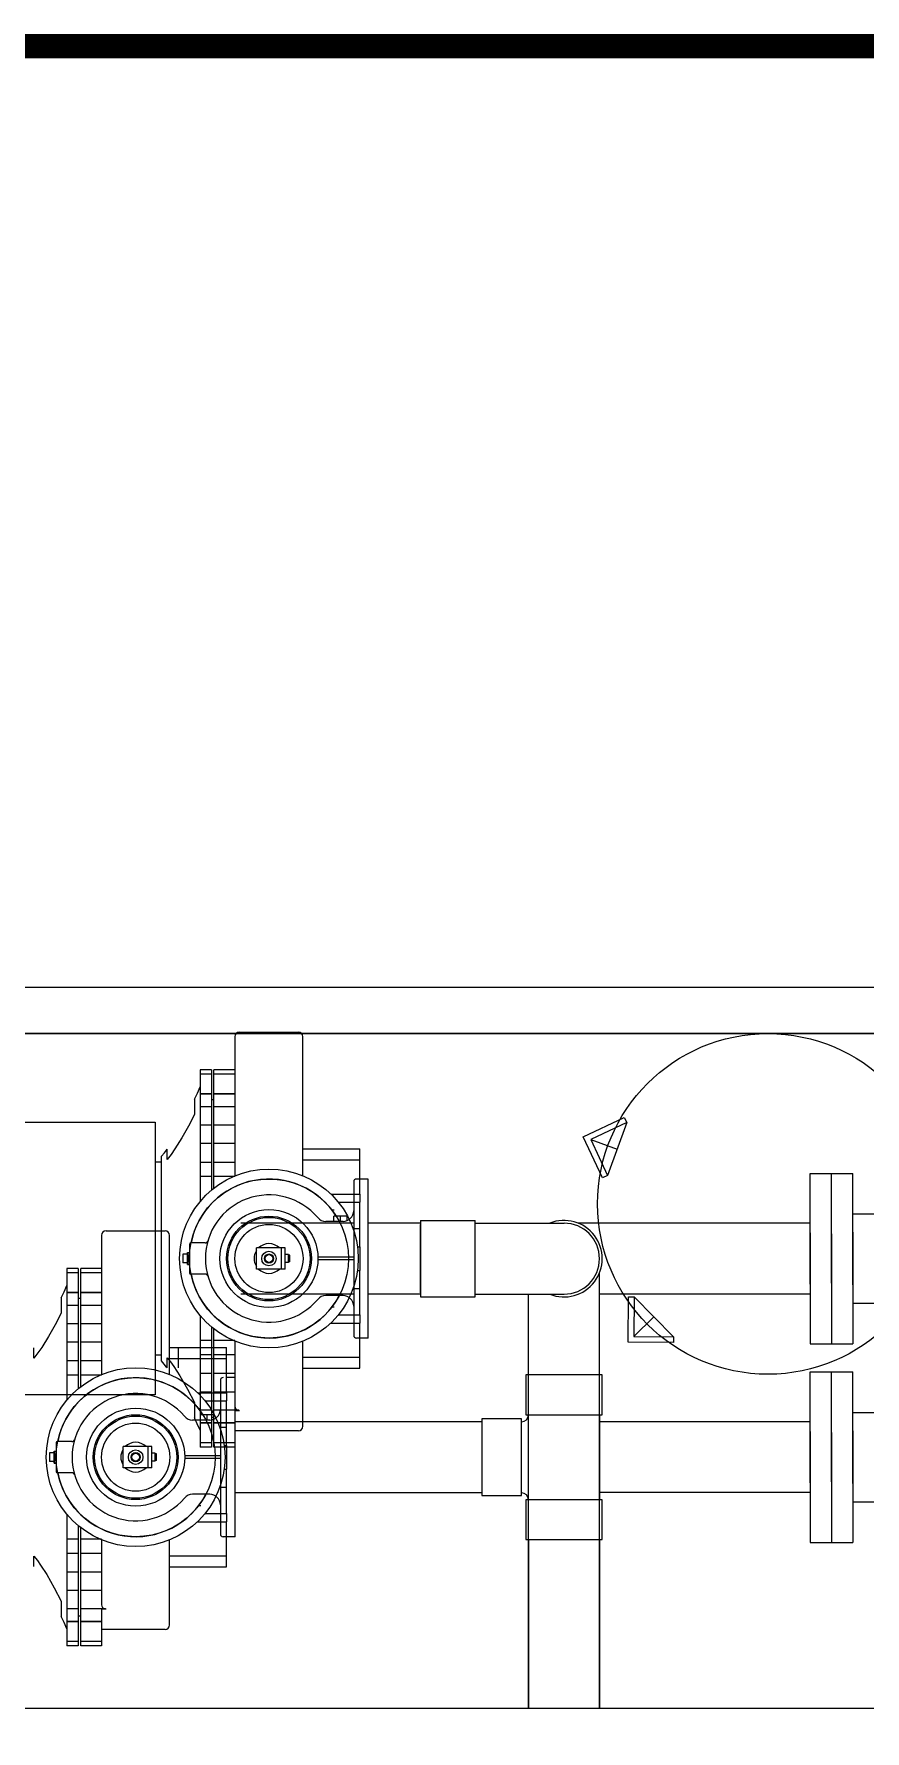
# Model space of a CAD drawing. Header units: inches. Extents: x 1687 to 2128, y 1222 to 1501.
# Drawn here: x 1968.3 to 2004.9, y 1422.4 to 1497.1 of the extents above; entities that cross this region are included whole.
import ezdxf

# ---------------------------------------------------------------- set-up
doc = ezdxf.new("R2010")
doc.units = ezdxf.units.IN
doc.header["$MEASUREMENT"] = 0
doc.layers.add('WDPUMP', color=7, linetype='Continuous')
doc.layers.add('WSPUMP', color=7, linetype='Continuous')

msp = doc.modelspace()

# ---------------------------------------------------------------- linework, layer by layer
at = {"color": 0, "linetype": 'Continuous'}
for p, q in [((2058.4461, 1455.1521), (1939.5656, 1455.1521)), ((2058.4461, 1455.1521), (1939.5656, 1455.1521)), ((1973.0415, 1455.1521), (1954.6846, 1455.1521)), ((1973.0415, 1455.1521), (1954.6846, 1455.1521)), ((1941.5954, 1453.1224), (2056.4461, 1453.1224)), ((1941.7927, 1453.1224), (2056.4461, 1453.1224)), ((1941.5954, 1423.4319), (2056.4461, 1423.4319)), ((1941.5954, 1423.4319), (2056.4461, 1423.4319))]:
    msp.add_line(p, q, dxfattribs=at)
at = {"color": 0, "linetype": 'Continuous', "lineweight": 20, "const_width": 1.0712}
msp.add_lwpolyline([(1694.6422, 1228.7897), (2123.1322, 1228.7897), (2123.1322, 1496.596), (1694.6422, 1496.596), (1694.6422, 1228.7897)], dxfattribs=at)
at = {"layer": 'WDPUMP', "color": 0, "linetype": 'Continuous'}
for p, q in [((2021.7136, 1453.1224), (1941.5954, 1453.1224)), ((1977.1114, 1452.9849), (1977.1114, 1446.8561)), ((1977.3114, 1453.1849), (1979.9114, 1453.1849)), ((1980.1114, 1446.8594), (1980.1114, 1452.9849)), ((1976.0864, 1451.5267), (1975.5864, 1451.5267)), ((1975.5864, 1451.5267), (1975.5864, 1451.3316)), ((1976.0864, 1451.5267), (1975.5864, 1451.5267)), ((1975.5864, 1451.5267), (1975.5864, 1451.5267)), ((1976.0864, 1451.3316), (1975.5864, 1451.3316)), ((1975.5864, 1451.3316), (1975.5864, 1450.4687)), ((1976.0864, 1451.5267), (1976.0864, 1451.3316)), ((1976.0864, 1451.5267), (1976.0864, 1451.5267)), ((1976.0864, 1451.3316), (1976.0864, 1450.4687)), ((1977.1114, 1451.5267), (1976.1944, 1451.5267)), ((1976.1944, 1451.3316), (1976.1944, 1451.5267)), ((1977.1114, 1451.5267), (1976.1944, 1451.5267)), ((1976.1944, 1451.5267), (1976.1944, 1451.5267)), ((1977.1114, 1451.3316), (1976.1944, 1451.3316)), ((1976.1944, 1450.4687), (1976.1944, 1451.3316)), ((1975.3364, 1450.2359), (1975.3364, 1449.5624)), ((1975.5864, 1450.4687), (1975.5864, 1450.457)), ((1976.0864, 1450.4687), (1975.5864, 1450.4687)), ((1976.0864, 1450.457), (1975.5864, 1450.457)), ((1975.5864, 1450.457), (1975.5864, 1449.9014)), ((1976.0864, 1450.4687), (1976.0864, 1450.4573)), ((1976.0864, 1450.457), (1976.0864, 1449.9014)), ((1976.0864, 1450.2199), (1976.1944, 1450.2199)), ((1977.1114, 1450.4687), (1976.1944, 1450.4687)), ((1976.1944, 1450.4573), (1976.1944, 1450.4687)), ((1977.1114, 1450.457), (1976.1944, 1450.457)), ((1976.1944, 1449.9014), (1976.1944, 1450.457)), ((1976.0864, 1449.9014), (1975.5864, 1449.9014)), ((1975.5864, 1449.9014), (1975.5864, 1449.0969)), ((1976.0864, 1449.9014), (1976.0864, 1449.0969)), ((1977.1114, 1449.9014), (1976.1944, 1449.9014)), ((1976.1944, 1449.0969), (1976.1944, 1449.9014)), ((1951.5954, 1449.2199), (1973.6054, 1449.2199)), ((1973.6054, 1449.2199), (1973.6054, 1444.4399)), ((1975.5864, 1449.0969), (1975.5864, 1448.2856)), ((1976.0864, 1449.0969), (1975.5864, 1449.0969)), ((1976.0864, 1449.0969), (1976.0864, 1448.286)), ((1977.1114, 1449.0969), (1976.1944, 1449.0969)), ((1976.1944, 1448.286), (1976.1944, 1449.0969)), ((1992.4509, 1448.5827), (1994.2631, 1449.4288)), ((1994.3689, 1449.2023), (1992.7832, 1448.462)), ((1994.3689, 1449.2023), (1993.5235, 1446.8763)), ((1994.2631, 1449.4288), (1994.3689, 1449.2023)), ((1974.1364, 1447.5845), (1974.1364, 1448.0353)), ((1976.0864, 1448.2856), (1975.5864, 1448.2856)), ((1975.5864, 1448.2856), (1975.5864, 1447.4541)), ((1976.0864, 1448.2856), (1976.0864, 1447.4541)), ((1977.1114, 1448.2856), (1976.1944, 1448.2856)), ((1976.1944, 1447.4541), (1976.1944, 1448.2856)), ((1980.1114, 1448.0439), (1982.6114, 1448.0439)), ((1982.6114, 1447.562), (1982.6114, 1448.0439)), ((1993.297, 1446.7705), (1992.4509, 1448.5827)), ((1992.7832, 1448.462), (1993.5235, 1446.8763)), ((1992.7832, 1448.462), (1993.9462, 1448.0393)), ((1973.6054, 1447.4699), (1973.8864, 1447.4699)), ((1973.8864, 1444.4399), (1973.8864, 1447.7199)), ((1976.0864, 1447.4541), (1975.5864, 1447.4541)), ((1975.5864, 1447.4541), (1975.5864, 1446.8302)), ((1976.0864, 1447.4541), (1976.0864, 1446.8302)), ((1977.1114, 1447.4541), (1976.1944, 1447.4541)), ((1976.1944, 1446.8302), (1976.1944, 1447.4541)), ((1980.1114, 1447.562), (1982.6114, 1447.562)), ((1982.6114, 1446.059), (1982.6114, 1447.562)), ((1975.5864, 1446.8302), (1975.5864, 1445.7318)), ((1976.0864, 1446.8302), (1975.5864, 1446.8302)), ((1976.0864, 1446.8302), (1976.0864, 1446.2346)), ((1977.1114, 1446.8302), (1976.1944, 1446.8302)), ((1976.1944, 1446.322), (1976.1944, 1446.8302)), ((1982.3487, 1446.6032), (1982.3487, 1439.8366)), ((1982.9904, 1446.7199), (1982.4654, 1446.7199)), ((1982.9904, 1439.7199), (1982.9904, 1446.7199)), ((1993.5235, 1446.8763), (1993.297, 1446.7705)), ((1981.34, 1446.059), (1982.6114, 1446.059)), ((1982.6114, 1446.059), (1982.6114, 1445.699)), ((1981.4904, 1445.3449), (1981.3964, 1445.3449)), ((1981.4737, 1444.8532), (1981.4737, 1445.0866)), ((1982.057, 1445.0866), (1981.4737, 1445.0866)), ((1981.6694, 1445.7012), (1982.6114, 1445.7012)), ((1981.7654, 1444.8532), (1981.7654, 1445.0866)), ((1982.057, 1444.8873), (1982.057, 1445.0866)), ((1982.6114, 1444.5372), (1982.6114, 1445.7012)), ((1971.2414, 1444.2399), (1971.2414, 1438.1111)), ((1971.4414, 1444.4399), (1974.0414, 1444.4399)), ((1974.2414, 1438.1144), (1974.2414, 1444.2399)), ((1982.3487, 1444.7758), (1977.38, 1444.7758)), ((1981.882, 1444.8532), (1981.1181, 1444.8532)), ((1982.3233, 1444.5372), (1982.6114, 1444.5372)), ((1982.6114, 1443.7281), (1982.6114, 1444.5372)), ((1985.2914, 1444.7758), (1982.9904, 1444.7758)), ((1985.2914, 1444.896), (1985.2914, 1441.5306)), ((1985.2914, 1444.896), (1987.6952, 1444.896)), ((1985.2914, 1441.7133), (1985.2914, 1444.7133)), ((1987.6952, 1441.5306), (1987.6952, 1444.896)), ((1987.6952, 1444.7758), (1991.6087, 1444.7758)), ((1987.6952, 1443.2133), (1987.6952, 1444.7758)), ((1993.1373, 1444.7824), (1992.2164, 1444.7824)), ((1975.0223, 1443.4899), (1975.1112, 1443.4871)), ((1975.0223, 1442.9499), (1975.0223, 1443.4899)), ((1975.0223, 1443.4899), (1975.1112, 1443.4871)), ((1975.0623, 1442.9512), (1975.0623, 1443.4887)), ((1975.1112, 1443.8444), (1975.1112, 1442.5954)), ((1975.8055, 1443.9074), (1975.1742, 1443.9074)), ((1979.3248, 1443.6866), (1978.0614, 1443.6866)), ((1978.0614, 1442.7532), (1978.0614, 1443.6866)), ((1979.1693, 1442.7532), (1979.1693, 1443.6866)), ((1979.3248, 1442.7532), (1979.3248, 1443.6866)), ((1982.5174, 1443.7281), (1982.6114, 1443.7281)), ((1982.6114, 1443.7281), (1982.6114, 1442.6984)), ((1970.2164, 1442.7817), (1969.7164, 1442.7817)), ((1969.7164, 1442.7817), (1969.7164, 1442.5866)), ((1970.2164, 1442.7817), (1969.7164, 1442.7817)), ((1969.7164, 1442.7817), (1969.7164, 1442.7817)), ((1970.2164, 1442.7817), (1970.2164, 1442.5866)), ((1970.2164, 1442.7817), (1970.2164, 1442.7817)), ((1971.2414, 1442.7817), (1970.3244, 1442.7817)), ((1970.3244, 1442.5866), (1970.3244, 1442.7817)), ((1971.2414, 1442.7817), (1970.3244, 1442.7817)), ((1970.3244, 1442.7817), (1970.3244, 1442.7817)), ((1974.8206, 1443.4074), (1974.8206, 1443.0324)), ((1975.0223, 1443.4074), (1974.8206, 1443.4074)), ((1975.0223, 1443.0324), (1974.8206, 1443.0324)), ((1975.0223, 1442.9499), (1975.1112, 1442.9527)), ((1975.1112, 1442.9527), (1975.0223, 1442.9499)), ((1979.3248, 1442.7532), (1978.0614, 1442.7532)), ((1979.4789, 1443.3949), (1979.3248, 1443.3949)), ((1979.4789, 1443.0449), (1979.3248, 1443.0449)), ((1979.4789, 1443.0449), (1979.4789, 1443.3949)), ((1979.5372, 1443.3657), (1979.4789, 1443.3657)), ((1979.5372, 1443.0741), (1979.4789, 1443.0741)), ((1979.5372, 1443.0741), (1979.5372, 1443.3657)), ((1982.3487, 1443.2782), (1980.7729, 1443.2782)), ((1982.3487, 1443.1616), (1980.7729, 1443.1616)), ((1970.2164, 1442.5866), (1969.7164, 1442.5866)), ((1969.7164, 1442.5866), (1969.7164, 1441.7237)), ((1970.2164, 1442.5866), (1970.2164, 1441.7237)), ((1971.2414, 1442.5866), (1970.3244, 1442.5866)), ((1970.3244, 1441.7237), (1970.3244, 1442.5866)), ((1975.8055, 1442.5324), (1975.1742, 1442.5324)), ((1982.5156, 1442.6984), (1982.6114, 1442.6984)), ((1982.6114, 1441.905), (1982.6114, 1442.6984)), ((1993.1712, 1438.0933), (1993.1712, 1442.5887)), ((1969.4664, 1441.4909), (1969.4664, 1440.8174)), ((1969.7164, 1441.7237), (1969.7164, 1441.712)), ((1970.2164, 1441.7237), (1969.7164, 1441.7237)), ((1970.2164, 1441.712), (1969.7164, 1441.712)), ((1969.7164, 1441.712), (1969.7164, 1441.1564)), ((1970.2164, 1441.7237), (1970.2164, 1441.7123)), ((1970.2164, 1441.712), (1970.2164, 1441.1564)), ((1970.2164, 1441.4749), (1970.3244, 1441.4749)), ((1971.2414, 1441.7237), (1970.3244, 1441.7237)), ((1970.3244, 1441.7123), (1970.3244, 1441.7237)), ((1971.2414, 1441.712), (1970.3244, 1441.712)), ((1970.3244, 1441.1564), (1970.3244, 1441.712)), ((1982.3487, 1441.6508), (1977.38, 1441.6508)), ((1981.882, 1441.5866), (1981.1181, 1441.5866)), ((1982.3242, 1441.905), (1982.6114, 1441.905)), ((1982.6114, 1440.7408), (1982.6114, 1441.905)), ((1985.2914, 1441.6508), (1982.9904, 1441.6508)), ((1985.2914, 1441.5306), (1987.6952, 1441.5306)), ((1987.6952, 1441.6508), (1991.6087, 1441.6508)), ((1990.0462, 1438.0933), (1990.0462, 1441.6508)), ((1994.2251, 1441.6574), (1993.1712, 1441.6574)), ((1994.4355, 1439.5325), (1994.4457, 1441.5324)), ((1994.4457, 1441.5324), (1994.6957, 1441.5312)), ((1994.6957, 1441.5312), (1994.6868, 1439.7812)), ((1994.6957, 1441.5312), (1996.4368, 1439.7723)), ((1970.2164, 1441.1564), (1969.7164, 1441.1564)), ((1969.7164, 1441.1564), (1969.7164, 1440.3519)), ((1970.2164, 1441.1564), (1970.2164, 1440.3519)), ((1971.2414, 1441.1564), (1970.3244, 1441.1564)), ((1970.3244, 1440.3519), (1970.3244, 1441.1564)), ((1975.5864, 1440.7081), (1975.5864, 1439.6092)), ((1981.3964, 1441.0949), (1981.4904, 1441.0949)), ((1981.6712, 1440.7408), (1982.6114, 1440.7408)), ((1982.6114, 1440.7386), (1982.6114, 1440.3728)), ((1994.6868, 1439.7812), (1995.5662, 1440.6518)), ((1969.7164, 1440.3519), (1969.7164, 1439.5406)), ((1970.2164, 1440.3519), (1969.7164, 1440.3519)), ((1970.2164, 1440.3519), (1970.2164, 1439.541)), ((1971.2414, 1440.3519), (1970.3244, 1440.3519)), ((1970.3244, 1439.541), (1970.3244, 1440.3519)), ((1976.0864, 1440.2052), (1976.0864, 1439.6092)), ((1976.1944, 1439.6092), (1976.1944, 1440.1178)), ((1981.3317, 1440.3728), (1982.6114, 1440.3728)), ((1982.6114, 1438.879), (1982.6114, 1440.3728)), ((1994.6868, 1439.7812), (1996.4368, 1439.7723)), ((1996.4368, 1439.7723), (1996.4355, 1439.5223)), ((1968.2664, 1438.8395), (1968.2664, 1439.2903)), ((1970.2164, 1439.5406), (1969.7164, 1439.5406)), ((1969.7164, 1439.5406), (1969.7164, 1438.7091)), ((1970.2164, 1439.5406), (1970.2164, 1438.7091)), ((1971.2414, 1439.5406), (1970.3244, 1439.5406)), ((1970.3244, 1438.7091), (1970.3244, 1439.5406)), ((1974.2414, 1439.2989), (1976.7414, 1439.2989)), ((1976.0864, 1439.6092), (1975.5864, 1439.6092)), ((1975.5864, 1439.6092), (1975.5864, 1439.2989)), ((1976.0864, 1439.6092), (1976.0864, 1439.2989)), ((1977.1114, 1439.6092), (1976.1944, 1439.6092)), ((1976.1944, 1439.2989), (1976.1944, 1439.6092)), ((1976.7414, 1438.817), (1976.7414, 1439.2989)), ((1977.1114, 1439.5837), (1977.1114, 1436.7245)), ((1980.1114, 1435.8349), (1980.1114, 1439.5804)), ((1982.9904, 1439.7199), (1982.4654, 1439.7199)), ((1996.4355, 1439.5223), (1994.4355, 1439.5325)), ((1970.2164, 1438.7091), (1969.7164, 1438.7091)), ((1969.7164, 1438.7091), (1969.7164, 1438.0852)), ((1970.2164, 1438.7091), (1970.2164, 1438.0852)), ((1971.2414, 1438.7091), (1970.3244, 1438.7091)), ((1970.3244, 1438.0852), (1970.3244, 1438.7091)), ((1973.6054, 1438.3148), (1973.6054, 1437.2199)), ((1974.2414, 1438.817), (1976.7414, 1438.817)), ((1976.0864, 1438.9853), (1975.5864, 1438.9853)), ((1976.1944, 1438.1538), (1976.1944, 1438.9853)), ((1977.1114, 1438.9853), (1976.7414, 1438.9853)), ((1976.7414, 1437.314), (1976.7414, 1438.817)), ((1980.1114, 1438.879), (1982.6114, 1438.879)), ((1980.1114, 1438.3966), (1982.6114, 1438.3966)), ((1980.1114, 1438.3959), (1982.6114, 1438.3966)), ((1982.6114, 1438.3966), (1982.6114, 1438.879)), ((1982.6114, 1438.3966), (1982.6114, 1438.3966)), ((1969.7164, 1438.0852), (1969.7164, 1436.9868)), ((1970.2164, 1438.0852), (1969.7164, 1438.0852)), ((1970.2164, 1438.0852), (1970.2164, 1437.4896)), ((1971.2414, 1438.0852), (1970.3244, 1438.0852)), ((1970.3244, 1437.577), (1970.3244, 1438.0852)), ((1976.1944, 1437.3427), (1976.1944, 1438.1542)), ((1976.4787, 1437.8582), (1976.4787, 1431.0916)), ((1977.1114, 1438.1538), (1976.7414, 1438.1538)), ((1977.1204, 1437.9749), (1976.7414, 1437.9749)), ((1977.1204, 1430.9749), (1977.1204, 1437.9749)), ((1993.2962, 1438.0933), (1989.9212, 1438.0933)), ((1989.9212, 1438.0933), (1989.9212, 1436.3433)), ((1993.1712, 1438.0933), (1990.0462, 1438.0933)), ((1993.2962, 1436.3433), (1993.2962, 1438.0933)), ((2002.4489, 1433.3453), (2002.4489, 1438.2249)), ((2002.4489, 1438.2249), (2003.3864, 1438.2249)), ((2003.3864, 1433.3921), (2003.3864, 1438.2249)), ((2003.3864, 1438.2249), (2004.3239, 1438.2249)), ((2004.3239, 1433.3213), (2004.3239, 1438.2249)), ((1975.3364, 1436.8774), (1975.3364, 1436.2038)), ((1975.47, 1437.314), (1976.7414, 1437.314)), ((1975.7994, 1436.9562), (1976.7414, 1436.9562)), ((1976.1944, 1436.5381), (1976.1944, 1437.3427)), ((1976.7414, 1437.314), (1976.7414, 1436.954)), ((1976.7414, 1435.7922), (1976.7414, 1436.9562)), ((1976.012, 1436.1082), (1975.2481, 1436.1082)), ((1975.6204, 1436.5999), (1975.5264, 1436.5999)), ((1976.0864, 1436.5381), (1975.5864, 1436.5381)), ((1975.5864, 1436.5381), (1975.5864, 1435.9825)), ((1975.6037, 1436.1082), (1975.6037, 1436.3416)), ((1976.187, 1436.3416), (1975.6037, 1436.3416)), ((1975.8954, 1436.1082), (1975.8954, 1436.3416)), ((1976.0864, 1436.5381), (1976.0864, 1435.9825)), ((1976.1944, 1436.2199), (1976.0864, 1436.2199)), ((1976.187, 1436.1423), (1976.187, 1436.3416)), ((1977.2936, 1436.5381), (1976.1944, 1436.5381)), ((1976.1944, 1435.9825), (1976.1944, 1436.5381)), ((1977.1114, 1436.5356), (1977.3114, 1436.5356)), ((1977.1114, 1436.5356), (1977.1114, 1435.9825)), ((1987.9837, 1436.0308), (1977.1204, 1436.0308)), ((1987.9837, 1436.1558), (1987.9837, 1432.7808)), ((1989.7337, 1436.1558), (1987.9837, 1436.1558)), ((1989.7337, 1432.7808), (1989.7337, 1436.1558)), ((1989.9212, 1436.3433), (1993.2962, 1436.3433)), ((1993.1712, 1436.3433), (1993.1712, 1432.5933)), ((2002.4489, 1436.0374), (1993.1712, 1436.0374)), ((2004.3239, 1436.4444), (2015.1243, 1436.4444)), ((1975.5864, 1435.9825), (1975.5864, 1435.9709)), ((1976.0864, 1435.9825), (1975.5864, 1435.9825)), ((1976.0864, 1435.9709), (1975.5864, 1435.9709)), ((1976.0864, 1435.9828), (1976.0864, 1435.9709)), ((1976.1944, 1435.9709), (1976.1944, 1435.9828)), ((1977.1114, 1435.9825), (1976.1944, 1435.9825)), ((1977.1114, 1435.9709), (1976.1944, 1435.9709)), ((1976.1944, 1435.1081), (1976.1944, 1435.9709)), ((1976.4533, 1435.7922), (1976.7414, 1435.7922)), ((1976.7414, 1434.9831), (1976.7414, 1435.7922)), ((1977.1114, 1435.9828), (1977.1114, 1435.6861)), ((1977.1114, 1435.6861), (1977.1114, 1435.1081)), ((1979.9114, 1435.6349), (1977.1114, 1435.6349)), ((2002.4489, 1435.6045), (2002.4489, 1430.7249)), ((2002.4489, 1435.6045), (2002.4489, 1432.4749)), ((2003.3864, 1435.5577), (2003.3864, 1430.7249)), ((2004.3239, 1435.6285), (2004.3239, 1430.7249)), ((1968.9506, 1434.6624), (1968.9506, 1434.2874)), ((1969.1523, 1434.6624), (1968.9506, 1434.6624)), ((1969.1523, 1434.7449), (1969.2412, 1434.7421)), ((1969.1523, 1434.2049), (1969.1523, 1434.7449)), ((1969.1523, 1434.7449), (1969.2412, 1434.7421)), ((1969.1923, 1434.2062), (1969.1923, 1434.7437)), ((1969.2412, 1435.0994), (1969.2412, 1433.8504)), ((1969.9355, 1435.1624), (1969.3042, 1435.1624)), ((1973.4548, 1434.9416), (1972.1914, 1434.9416)), ((1972.1914, 1434.0082), (1972.1914, 1434.9416)), ((1973.2993, 1434.0082), (1973.2993, 1434.9416)), ((1973.4548, 1434.0082), (1973.4548, 1434.9416)), ((1973.6089, 1434.6499), (1973.4548, 1434.6499)), ((1973.6089, 1434.2999), (1973.6089, 1434.6499)), ((1973.6672, 1434.6207), (1973.6089, 1434.6207)), ((1973.6672, 1434.3291), (1973.6672, 1434.6207)), ((1976.4787, 1434.5332), (1974.9029, 1434.5332)), ((1976.0864, 1435.1081), (1976.0864, 1434.9131)), ((1976.1944, 1434.9131), (1976.1944, 1435.1081)), ((1976.6474, 1434.9831), (1976.7414, 1434.9831)), ((1976.7414, 1434.9831), (1976.7414, 1433.9534)), ((1977.1114, 1435.1081), (1977.1114, 1434.9131)), ((1969.1523, 1434.2874), (1968.9506, 1434.2874)), ((1969.1523, 1434.2049), (1969.2412, 1434.2077)), ((1969.2412, 1434.2077), (1969.1523, 1434.2049)), ((1969.9355, 1433.7874), (1969.3042, 1433.7874)), ((1973.4548, 1434.0082), (1972.1914, 1434.0082)), ((1973.6089, 1434.2999), (1973.4548, 1434.2999)), ((1973.6672, 1434.3291), (1973.6089, 1434.3291)), ((1976.4787, 1434.4166), (1974.9029, 1434.4166)), ((1976.6456, 1433.9534), (1976.7414, 1433.9534)), ((1976.7414, 1433.16), (1976.7414, 1433.9534)), ((1976.4542, 1433.16), (1976.7414, 1433.16)), ((1976.7414, 1431.9958), (1976.7414, 1433.16)), ((1976.012, 1432.8416), (1975.2481, 1432.8416)), ((1975.5264, 1432.3499), (1975.6204, 1432.3499)), ((1987.9837, 1432.9058), (1977.1204, 1432.9058)), ((1987.9837, 1432.7808), (1989.7337, 1432.7808)), ((1989.9212, 1432.5933), (1989.9212, 1430.8433)), ((1993.2962, 1432.5933), (1989.9212, 1432.5933)), ((2002.4489, 1432.9124), (1993.1712, 1432.9124)), ((1993.2962, 1430.8433), (1993.2962, 1432.5933)), ((2004.3239, 1432.5054), (2015.1243, 1432.5054)), ((1969.7164, 1431.9631), (1969.7164, 1430.8642)), ((1975.4617, 1431.6278), (1976.7414, 1431.6278)), ((1975.8012, 1431.9958), (1976.7414, 1431.9958)), ((1976.7414, 1431.9936), (1976.7414, 1431.6278)), ((1976.7414, 1430.134), (1976.7414, 1431.6278)), ((1970.2164, 1430.8642), (1969.7164, 1430.8642)), ((1969.7164, 1430.8642), (1969.7164, 1430.2403)), ((1970.2164, 1431.4602), (1970.2164, 1430.8642)), ((1970.2164, 1430.8642), (1970.2164, 1430.2403)), ((1970.3244, 1430.8642), (1970.3244, 1431.3728)), ((1971.2414, 1430.8642), (1970.3244, 1430.8642)), ((1970.3244, 1430.2403), (1970.3244, 1430.8642)), ((1971.2414, 1430.8387), (1971.2414, 1427.9795)), ((1974.2414, 1427.0899), (1974.2414, 1430.8354)), ((1977.1204, 1430.9749), (1976.5954, 1430.9749)), ((1989.9212, 1430.8433), (1993.2962, 1430.8433)), ((1990.0462, 1430.8433), (1990.0462, 1423.4319)), ((1993.1712, 1430.8433), (1993.1712, 1423.4319)), ((1968.2664, 1429.6597), (1968.2664, 1430.1103)), ((1970.2164, 1430.2403), (1969.7164, 1430.2403)), ((1969.7164, 1430.2403), (1969.7164, 1429.4088)), ((1970.2164, 1430.2403), (1970.2164, 1429.4088)), ((1971.2414, 1430.2403), (1970.3244, 1430.2403)), ((1970.3244, 1429.4088), (1970.3244, 1430.2403)), ((1974.2414, 1430.134), (1976.7414, 1430.134)), ((1976.7414, 1429.6516), (1976.7414, 1430.134)), ((2002.4489, 1430.7249), (2003.3864, 1430.7249)), ((2003.3864, 1430.7249), (2004.3239, 1430.7249)), ((1969.7164, 1429.4088), (1969.7164, 1428.5977)), ((1970.2164, 1429.4088), (1969.7164, 1429.4088)), ((1970.2164, 1429.4092), (1970.2164, 1428.5977)), ((1970.3244, 1428.5977), (1970.3244, 1429.4092)), ((1971.2414, 1429.4088), (1970.3244, 1429.4088)), ((1974.2414, 1429.6516), (1976.7414, 1429.6516)), ((1974.2414, 1429.6509), (1976.7414, 1429.6516)), ((1976.7414, 1429.6516), (1976.7414, 1429.6516)), ((1970.2164, 1428.5977), (1969.7164, 1428.5977)), ((1969.7164, 1428.5977), (1969.7164, 1427.7931)), ((1970.2164, 1428.5977), (1970.2164, 1427.7931)), ((1971.2414, 1428.5977), (1970.3244, 1428.5977)), ((1970.3244, 1427.7931), (1970.3244, 1428.5977)), ((1969.4664, 1428.1324), (1969.4664, 1427.4588)), ((1970.2164, 1427.7931), (1969.7164, 1427.7931)), ((1969.7164, 1427.7931), (1969.7164, 1427.2375)), ((1969.7164, 1427.2375), (1969.7164, 1427.2259)), ((1970.2164, 1427.2375), (1969.7164, 1427.2375)), ((1970.2164, 1427.2259), (1969.7164, 1427.2259)), ((1969.7164, 1427.2259), (1969.7164, 1426.3631)), ((1970.2164, 1427.7931), (1970.2164, 1427.2375)), ((1970.3244, 1427.4749), (1970.2164, 1427.4749)), ((1970.2164, 1427.2378), (1970.2164, 1427.2259)), ((1970.2164, 1427.2259), (1970.2164, 1426.3631)), ((1971.4236, 1427.7931), (1970.3244, 1427.7931)), ((1970.3244, 1427.2375), (1970.3244, 1427.7931)), ((1970.3244, 1427.2259), (1970.3244, 1427.2378)), ((1971.2414, 1427.2375), (1970.3244, 1427.2375)), ((1971.2414, 1427.2259), (1970.3244, 1427.2259)), ((1970.3244, 1426.3631), (1970.3244, 1427.2259)), ((1971.2414, 1427.7906), (1971.4414, 1427.7906)), ((1971.2414, 1427.7906), (1971.2414, 1427.2375)), ((1971.2414, 1427.2378), (1971.2414, 1426.9411)), ((1970.2164, 1426.3631), (1969.7164, 1426.3631)), ((1969.7164, 1426.3631), (1969.7164, 1426.1681)), ((1970.2164, 1426.3631), (1970.2164, 1426.1681)), ((1971.2414, 1426.3631), (1970.3244, 1426.3631)), ((1970.3244, 1426.1681), (1970.3244, 1426.3631)), ((1971.2414, 1426.9411), (1971.2414, 1426.3631)), ((1974.0414, 1426.8899), (1971.2414, 1426.8899)), ((1971.2414, 1426.3631), (1971.2414, 1426.1681)), ((1970.2164, 1426.1681), (1969.7164, 1426.1681)), ((1971.2414, 1426.1681), (1970.3244, 1426.1681))]:
    msp.add_line(p, q, dxfattribs=at)
at = {"layer": 'WDPUMP', "color": 0, "linetype": 'Continuous', "flags": 128}
for points in [[(1975.3353, 1450.2338), (1975.3475, 1450.2597), (1975.4616, 1450.5057), (1975.5864, 1450.7789)], [(1975.3364, 1449.5624), (1975.0665, 1449.0428), (1974.7833, 1448.5344), (1974.4778, 1448.0422), (1974.3125, 1447.8065), (1974.1364, 1447.5845)], [(1973.8864, 1447.7199), (1974.01, 1447.867), (1974.1078, 1447.9958), (1974.1348, 1448.0337)], [(1969.4653, 1441.4888), (1969.4775, 1441.5147), (1969.5916, 1441.7607), (1969.7164, 1442.0339)], [(1969.4664, 1440.8174), (1969.1965, 1440.2978), (1968.9133, 1439.7894), (1968.6078, 1439.2972), (1968.4425, 1439.0615), (1968.2664, 1438.8395)], [(1974.8342, 1437.8097), (1975.0255, 1437.4732), (1975.3364, 1436.8774)], [(1975.5864, 1435.6609), (1975.4597, 1435.9382), (1975.346, 1436.1832), (1975.3355, 1436.2056)], [(1977.1114, 1436.7245), (1977.1227, 1436.6624), (1977.1555, 1436.6072), (1977.2059, 1436.5655), (1977.2682, 1436.5418), (1977.2936, 1436.5381)], [(1977.2936, 1436.5381), (1977.3071, 1436.5357), (1977.3114, 1436.5356)], [(1968.2664, 1430.1103), (1968.4166, 1429.923), (1968.5586, 1429.7253), (1968.8268, 1429.3064), (1969.1555, 1428.7282), (1969.4664, 1428.1324)], [(1971.2414, 1427.9795), (1971.2527, 1427.9174), (1971.2855, 1427.8622), (1971.3359, 1427.8205), (1971.3982, 1427.7968), (1971.4236, 1427.7931)], [(1969.7164, 1426.9159), (1969.5897, 1427.1932), (1969.476, 1427.4382), (1969.4655, 1427.4606)], [(1971.4236, 1427.7931), (1971.4371, 1427.7907), (1971.4414, 1427.7906)]]:
    msp.add_lwpolyline(points, dxfattribs=at)
at = {"layer": 'WDPUMP', "color": 0, "linetype": 'Continuous'}
for centre, radius in [((2000.5898, 1445.6248), 7.5), ((1978.6154, 1443.2199), 3.935), ((1978.6154, 1443.2199), 3.5), ((1978.6156, 1443.2199), 2.1581), ((1978.6156, 1443.2199), 1.8669), ((1978.6156, 1443.2199), 1.8086), ((1978.6154, 1443.2199), 1.5), ((1978.6154, 1443.2199), 0.3206), ((1978.6154, 1443.2199), 0.1997), ((1978.6154, 1443.2199), 0.1706), ((1972.7454, 1434.4749), 3.935), ((1972.7454, 1434.4749), 3.5), ((1972.7456, 1434.4749), 2.1581), ((1972.7456, 1434.4749), 1.8669), ((1972.7456, 1434.4749), 1.8086), ((1972.7454, 1434.4749), 1.5), ((1972.7454, 1434.4749), 0.3206), ((1972.7454, 1434.4749), 0.1997), ((1972.7454, 1434.4749), 0.1706)]:
    msp.add_circle(centre, radius, dxfattribs=at)
for centre, radius, start, end in [((1977.3114, 1452.9849), 0.2, 90, 180), ((1979.9114, 1452.9849), 0.2, 0, 90), ((1978.6156, 1443.2199), 3.5002, 32.228545, 168.672882), ((1982.4654, 1446.6032), 0.1167, 90, 180), ((1978.6156, 1443.2199), 2.8002, 40.001767, 319.998233), ((1981.1181, 1445.3199), 0.4667, 220.001767, 270), ((1981.882, 1445.3199), 0.4667, 270, 0), ((1971.4414, 1444.2399), 0.2, 90, 180), ((1974.0414, 1444.2399), 0.2, 0, 90), ((1991.6087, 1443.2133), 1.6827, 248.212981, 111.787019), ((1991.6087, 1443.2133), 1.5625, 270, 90), ((1975.1742, 1443.8444), 0.063, 90, 180), ((1975.8055, 1444.0324), 0.125, 270, 344.931172), ((1978.6154, 1443.2199), 0.6544, 147.825701, 212.174299), ((1978.6154, 1443.2199), 0.6544, 45.486492, 134.513508), ((1978.6154, 1443.2199), 0.6544, 225.486492, 314.513508), ((1975.1742, 1442.5954), 0.063, 180, 270), ((1978.6156, 1443.2199), 3.5002, 191.327118, 332.183876), ((1975.8055, 1442.4074), 0.125, 15.068828, 90), ((1981.1181, 1441.1199), 0.4667, 90, 139.998233), ((1981.882, 1441.1199), 0.4667, 0, 90), ((1982.4654, 1439.8366), 0.1167, 180, 270), ((1972.7456, 1434.4749), 3.5002, 32.228545, 168.672882), ((1976.5954, 1437.8582), 0.1167, 90, 180), ((1972.7456, 1434.4749), 2.8002, 40.001767, 319.998233), ((1975.2481, 1436.5749), 0.4667, 220.001767, 270), ((1976.012, 1436.5749), 0.4667, 270, 0), ((1989.7337, 1436.3433), 0.3125, 270, 0), ((1979.9114, 1435.8349), 0.2, 270, 0), ((1969.3042, 1435.0994), 0.063, 90, 180), ((1969.9355, 1435.2874), 0.125, 270, 344.931172), ((1972.7454, 1434.4749), 0.6544, 147.825701, 212.174299), ((1972.7454, 1434.4749), 0.6544, 45.486492, 134.513508), ((1969.3042, 1433.8504), 0.063, 180, 270), ((1972.7456, 1434.4749), 3.5002, 191.327118, 332.183876), ((1969.9355, 1433.6624), 0.125, 15.068828, 90), ((1972.7454, 1434.4749), 0.6544, 225.486492, 314.513508), ((1975.2481, 1432.3749), 0.4667, 90, 139.998233), ((1976.012, 1432.3749), 0.4667, 0, 90), ((1989.7337, 1432.5933), 0.3125, 0, 90), ((1976.5954, 1431.0916), 0.1167, 180, 270), ((1974.0414, 1427.0899), 0.2, 270, 0)]:
    msp.add_arc(centre, radius, start, end, dxfattribs=at)
at = {"layer": 'WSPUMP', "color": 0, "linetype": 'Continuous'}
for p, q in [((2021.7136, 1453.1224), (1941.5954, 1453.1224)), ((1977.1114, 1452.9849), (1977.1114, 1446.8561)), ((1977.3114, 1453.1849), (1979.9114, 1453.1849)), ((1980.1114, 1446.8594), (1980.1114, 1452.9849)), ((1976.0864, 1451.5267), (1975.5864, 1451.5267)), ((1975.5864, 1451.5267), (1975.5864, 1451.3316)), ((1976.0864, 1451.5267), (1975.5864, 1451.5267)), ((1975.5864, 1451.5267), (1975.5864, 1451.5267)), ((1976.0864, 1451.3316), (1975.5864, 1451.3316)), ((1975.5864, 1451.3316), (1975.5864, 1450.4687)), ((1976.0864, 1451.5267), (1976.0864, 1451.3316)), ((1976.0864, 1451.5267), (1976.0864, 1451.5267)), ((1976.0864, 1451.3316), (1976.0864, 1450.4687)), ((1977.1114, 1451.5267), (1976.1944, 1451.5267)), ((1976.1944, 1451.3316), (1976.1944, 1451.5267)), ((1977.1114, 1451.5267), (1976.1944, 1451.5267)), ((1976.1944, 1451.5267), (1976.1944, 1451.5267)), ((1977.1114, 1451.3316), (1976.1944, 1451.3316)), ((1976.1944, 1450.4687), (1976.1944, 1451.3316)), ((1975.3364, 1450.2359), (1975.3364, 1449.5624)), ((1975.5864, 1450.4687), (1975.5864, 1450.457)), ((1976.0864, 1450.4687), (1975.5864, 1450.4687)), ((1976.0864, 1450.457), (1975.5864, 1450.457)), ((1975.5864, 1450.457), (1975.5864, 1449.9014)), ((1976.0864, 1450.4687), (1976.0864, 1450.4573)), ((1976.0864, 1450.457), (1976.0864, 1449.9014)), ((1976.0864, 1450.2199), (1976.1944, 1450.2199)), ((1977.1114, 1450.4687), (1976.1944, 1450.4687)), ((1976.1944, 1450.4573), (1976.1944, 1450.4687)), ((1977.1114, 1450.457), (1976.1944, 1450.457)), ((1976.1944, 1449.9014), (1976.1944, 1450.457)), ((1976.0864, 1449.9014), (1975.5864, 1449.9014)), ((1975.5864, 1449.9014), (1975.5864, 1449.0969)), ((1976.0864, 1449.9014), (1976.0864, 1449.0969)), ((1977.1114, 1449.9014), (1976.1944, 1449.9014)), ((1976.1944, 1449.0969), (1976.1944, 1449.9014)), ((1951.5954, 1449.2199), (1973.6054, 1449.2199)), ((1973.6054, 1449.2199), (1973.6054, 1437.2199)), ((1975.5864, 1449.0969), (1975.5864, 1448.2856)), ((1976.0864, 1449.0969), (1975.5864, 1449.0969)), ((1976.0864, 1449.0969), (1976.0864, 1448.286)), ((1977.1114, 1449.0969), (1976.1944, 1449.0969)), ((1976.1944, 1448.286), (1976.1944, 1449.0969)), ((1974.1364, 1447.5845), (1974.1364, 1448.0353)), ((1976.0864, 1448.2856), (1975.5864, 1448.2856)), ((1975.5864, 1448.2856), (1975.5864, 1447.4541)), ((1976.0864, 1448.2856), (1976.0864, 1447.4541)), ((1977.1114, 1448.2856), (1976.1944, 1448.2856)), ((1976.1944, 1447.4541), (1976.1944, 1448.2856)), ((1980.1114, 1448.0439), (1982.6114, 1448.0439)), ((1982.6114, 1447.562), (1982.6114, 1448.0439)), ((1973.6054, 1447.4699), (1973.8864, 1447.4699)), ((1973.8864, 1438.7199), (1973.8864, 1447.7199)), ((1976.0864, 1447.4541), (1975.5864, 1447.4541)), ((1975.5864, 1447.4541), (1975.5864, 1446.8302)), ((1976.0864, 1447.4541), (1976.0864, 1446.8302)), ((1977.1114, 1447.4541), (1976.1944, 1447.4541)), ((1976.1944, 1446.8302), (1976.1944, 1447.4541)), ((1980.1114, 1447.562), (1982.6114, 1447.562)), ((1982.6114, 1446.059), (1982.6114, 1447.562)), ((1975.5864, 1446.8302), (1975.5864, 1445.7318)), ((1976.0864, 1446.8302), (1975.5864, 1446.8302)), ((1976.0864, 1446.8302), (1976.0864, 1446.2346)), ((1977.1114, 1446.8302), (1976.1944, 1446.8302)), ((1976.1944, 1446.322), (1976.1944, 1446.8302)), ((1982.3487, 1446.6032), (1982.3487, 1439.8366)), ((1982.9904, 1446.7199), (1982.4654, 1446.7199)), ((1982.9904, 1439.7199), (1982.9904, 1446.7199)), ((2002.4489, 1442.0903), (2002.4489, 1446.9699)), ((2002.4489, 1446.9699), (2003.3864, 1446.9699)), ((2003.3864, 1442.1371), (2003.3864, 1446.9699)), ((2003.3864, 1446.9699), (2004.3239, 1446.9699)), ((2004.3239, 1442.0663), (2004.3239, 1446.9699)), ((1981.34, 1446.059), (1982.6114, 1446.059)), ((1982.6114, 1446.059), (1982.6114, 1445.699)), ((1981.4904, 1445.3449), (1981.3964, 1445.3449)), ((1981.4737, 1444.8532), (1981.4737, 1445.0866)), ((1982.057, 1445.0866), (1981.4737, 1445.0866)), ((1981.6694, 1445.7012), (1982.6114, 1445.7012)), ((1981.7654, 1444.8532), (1981.7654, 1445.0866)), ((1982.057, 1444.8873), (1982.057, 1445.0866)), ((1982.6114, 1444.5372), (1982.6114, 1445.7012)), ((2004.3239, 1445.1894), (2015.1243, 1445.1894)), ((1981.882, 1444.8532), (1981.1181, 1444.8532)), ((1982.3233, 1444.5372), (1982.6114, 1444.5372)), ((1982.6114, 1443.7281), (1982.6114, 1444.5372)), ((1985.2914, 1444.7758), (1982.9904, 1444.7758)), ((1985.2914, 1444.896), (1985.2914, 1441.5306)), ((1985.2914, 1444.896), (1987.6952, 1444.896)), ((1985.2914, 1441.7133), (1985.2914, 1444.7133)), ((1987.6952, 1441.5306), (1987.6952, 1444.896)), ((1987.6952, 1444.7758), (1991.6087, 1444.7758)), ((1987.6952, 1443.2133), (1987.6952, 1444.7758)), ((2002.4489, 1444.7824), (1992.2164, 1444.7824)), ((2002.4489, 1444.3495), (2002.4489, 1439.4699)), ((2002.4489, 1444.3495), (2002.4489, 1441.2199)), ((2003.3864, 1444.3027), (2003.3864, 1439.4699)), ((2004.3239, 1444.3735), (2004.3239, 1439.4699)), ((1975.0223, 1443.4899), (1975.1112, 1443.4871)), ((1975.0223, 1442.9499), (1975.0223, 1443.4899)), ((1975.0223, 1443.4899), (1975.1112, 1443.4871)), ((1975.0623, 1442.9512), (1975.0623, 1443.4887)), ((1975.1112, 1443.8444), (1975.1112, 1442.5954)), ((1975.8055, 1443.9074), (1975.1742, 1443.9074)), ((1979.3248, 1443.6866), (1978.0614, 1443.6866)), ((1978.0614, 1442.7532), (1978.0614, 1443.6866)), ((1979.1693, 1442.7532), (1979.1693, 1443.6866)), ((1979.3248, 1442.7532), (1979.3248, 1443.6866)), ((1982.5174, 1443.7281), (1982.6114, 1443.7281)), ((1982.6114, 1443.7281), (1982.6114, 1442.6984)), ((1974.8206, 1443.4074), (1974.8206, 1443.0324)), ((1975.0223, 1443.4074), (1974.8206, 1443.4074)), ((1975.0223, 1443.0324), (1974.8206, 1443.0324)), ((1975.0223, 1442.9499), (1975.1112, 1442.9527)), ((1975.1112, 1442.9527), (1975.0223, 1442.9499)), ((1979.3248, 1442.7532), (1978.0614, 1442.7532)), ((1979.4789, 1443.3949), (1979.3248, 1443.3949)), ((1979.4789, 1443.0449), (1979.3248, 1443.0449)), ((1979.4789, 1443.0449), (1979.4789, 1443.3949)), ((1979.5372, 1443.3657), (1979.4789, 1443.3657)), ((1979.5372, 1443.0741), (1979.4789, 1443.0741)), ((1979.5372, 1443.0741), (1979.5372, 1443.3657)), ((1982.3487, 1443.2782), (1980.7729, 1443.2782)), ((1982.3487, 1443.1616), (1980.7729, 1443.1616)), ((1975.8055, 1442.5324), (1975.1742, 1442.5324)), ((1982.5156, 1442.6984), (1982.6114, 1442.6984)), ((1982.6114, 1441.905), (1982.6114, 1442.6984)), ((1993.1712, 1423.4319), (1993.1712, 1442.5887)), ((1981.882, 1441.5866), (1981.1181, 1441.5866)), ((1982.3242, 1441.905), (1982.6114, 1441.905)), ((1982.6114, 1440.7408), (1982.6114, 1441.905)), ((1985.2914, 1441.6508), (1982.9904, 1441.6508)), ((1985.2914, 1441.5306), (1987.6952, 1441.5306)), ((1987.6952, 1441.6508), (1991.6087, 1441.6508)), ((1990.0462, 1423.4319), (1990.0462, 1441.6508)), ((2002.4489, 1441.6574), (1993.1712, 1441.6574)), ((2004.3239, 1441.2504), (2015.1243, 1441.2504)), ((1975.5864, 1440.7081), (1975.5864, 1439.6092)), ((1981.3964, 1441.0949), (1981.4904, 1441.0949)), ((1981.6712, 1440.7408), (1982.6114, 1440.7408)), ((1982.6114, 1440.7386), (1982.6114, 1440.3728)), ((1976.0864, 1440.2052), (1976.0864, 1439.6092)), ((1976.1944, 1439.6092), (1976.1944, 1440.1178)), ((1981.3317, 1440.3728), (1982.6114, 1440.3728)), ((1982.6114, 1438.879), (1982.6114, 1440.3728)), ((1974.6154, 1439.2849), (1974.6154, 1438.4099)), ((1976.0864, 1439.6092), (1975.5864, 1439.6092)), ((1975.5864, 1439.6092), (1975.5864, 1438.9853)), ((1976.0864, 1439.6092), (1976.0864, 1438.9853)), ((1977.1114, 1439.6092), (1976.1944, 1439.6092)), ((1976.1944, 1438.9853), (1976.1944, 1439.6092)), ((1977.1114, 1439.5837), (1977.1114, 1436.7245)), ((1980.1114, 1435.8349), (1980.1114, 1439.5804)), ((1982.9904, 1439.7199), (1982.4654, 1439.7199)), ((2002.4489, 1439.4699), (2003.3864, 1439.4699)), ((2003.3864, 1439.4699), (2004.3239, 1439.4699)), ((1973.8864, 1438.9699), (1973.6054, 1438.9699)), ((1974.1364, 1438.4047), (1974.1364, 1438.8553)), ((1976.0864, 1438.9853), (1975.5864, 1438.9853)), ((1975.5864, 1438.9853), (1975.5864, 1438.1538)), ((1976.0864, 1438.9853), (1976.0864, 1438.1538)), ((1977.1114, 1438.9853), (1976.1944, 1438.9853)), ((1976.1944, 1438.1538), (1976.1944, 1438.9853)), ((1980.1114, 1438.879), (1982.6114, 1438.879)), ((1980.1114, 1438.3966), (1982.6114, 1438.3966)), ((1980.1114, 1438.3959), (1982.6114, 1438.3966)), ((1982.6114, 1438.3966), (1982.6114, 1438.879)), ((1982.6114, 1438.3966), (1982.6114, 1438.3966)), ((1975.5864, 1438.1538), (1975.5864, 1437.3427)), ((1976.0864, 1438.1538), (1975.5864, 1438.1538)), ((1976.0864, 1438.1542), (1976.0864, 1437.3427)), ((1976.1944, 1437.3427), (1976.1944, 1438.1542)), ((1977.1114, 1438.1538), (1976.1944, 1438.1538)), ((1973.6054, 1437.2199), (1960.3804, 1437.2199)), ((1975.3364, 1436.8774), (1975.3364, 1436.2038)), ((1976.0864, 1437.3427), (1975.5864, 1437.3427)), ((1975.5864, 1437.3427), (1975.5864, 1436.5381)), ((1976.0864, 1437.3427), (1976.0864, 1436.5381)), ((1977.1114, 1437.3427), (1976.1944, 1437.3427)), ((1976.1944, 1436.5381), (1976.1944, 1437.3427)), ((1976.0864, 1436.5381), (1975.5864, 1436.5381)), ((1975.5864, 1436.5381), (1975.5864, 1435.9825)), ((1976.0864, 1436.5381), (1976.0864, 1435.9825)), ((1976.1944, 1436.2199), (1976.0864, 1436.2199)), ((1977.2936, 1436.5381), (1976.1944, 1436.5381)), ((1976.1944, 1435.9825), (1976.1944, 1436.5381)), ((1977.1114, 1436.5356), (1977.3114, 1436.5356)), ((1977.1114, 1436.5356), (1977.1114, 1435.9825)), ((1975.5864, 1435.9825), (1975.5864, 1435.9709)), ((1976.0864, 1435.9825), (1975.5864, 1435.9825)), ((1976.0864, 1435.9709), (1975.5864, 1435.9709)), ((1975.5864, 1435.9709), (1975.5864, 1435.1081)), ((1976.0864, 1435.9828), (1976.0864, 1435.9709)), ((1976.0864, 1435.9709), (1976.0864, 1435.1081)), ((1976.1944, 1435.9709), (1976.1944, 1435.9828)), ((1977.1114, 1435.9825), (1976.1944, 1435.9825)), ((1977.1114, 1435.9709), (1976.1944, 1435.9709)), ((1976.1944, 1435.1081), (1976.1944, 1435.9709)), ((1977.1114, 1435.9828), (1977.1114, 1435.6861)), ((1977.1114, 1435.6861), (1977.1114, 1435.1081)), ((1979.9114, 1435.6349), (1977.1114, 1435.6349)), ((1976.0864, 1435.1081), (1975.5864, 1435.1081)), ((1975.5864, 1435.1081), (1975.5864, 1434.9131)), ((1976.0864, 1434.9131), (1975.5864, 1434.9131)), ((1976.0864, 1435.1081), (1976.0864, 1434.9131)), ((1977.1114, 1435.1081), (1976.1944, 1435.1081)), ((1976.1944, 1434.9131), (1976.1944, 1435.1081)), ((1977.1114, 1434.9131), (1976.1944, 1434.9131)), ((1977.1114, 1435.1081), (1977.1114, 1434.9131))]:
    msp.add_line(p, q, dxfattribs=at)
at = {"layer": 'WSPUMP', "color": 0, "linetype": 'Continuous', "flags": 128}
for points in [[(1975.3353, 1450.2338), (1975.3475, 1450.2597), (1975.4616, 1450.5057), (1975.5864, 1450.7789)], [(1975.3364, 1449.5624), (1975.0665, 1449.0428), (1974.7833, 1448.5344), (1974.4778, 1448.0422), (1974.3125, 1447.8065), (1974.1364, 1447.5845)], [(1973.8864, 1447.7199), (1974.01, 1447.867), (1974.1078, 1447.9958), (1974.1348, 1448.0337)], [(1974.1342, 1438.4069), (1974.1098, 1438.4415), (1974.0074, 1438.5762), (1973.8864, 1438.7199)], [(1974.1364, 1438.8553), (1974.2866, 1438.668), (1974.4286, 1438.4703), (1974.6968, 1438.0514), (1975.0255, 1437.4732), (1975.3364, 1436.8774)], [(1975.5864, 1435.6609), (1975.4597, 1435.9382), (1975.346, 1436.1832), (1975.3355, 1436.2056)], [(1977.1114, 1436.7245), (1977.1227, 1436.6624), (1977.1555, 1436.6072), (1977.2059, 1436.5655), (1977.2682, 1436.5418), (1977.2936, 1436.5381)], [(1977.2936, 1436.5381), (1977.3071, 1436.5357), (1977.3114, 1436.5356)]]:
    msp.add_lwpolyline(points, dxfattribs=at)
at = {"layer": 'WSPUMP', "color": 0, "linetype": 'Continuous'}
for centre, radius in [((1978.6154, 1443.2199), 3.935), ((1978.6154, 1443.2199), 3.5), ((1978.6156, 1443.2199), 2.1581), ((1978.6156, 1443.2199), 1.8669), ((1978.6156, 1443.2199), 1.8086), ((1978.6154, 1443.2199), 1.5), ((1978.6154, 1443.2199), 0.3206), ((1978.6154, 1443.2199), 0.1997), ((1978.6154, 1443.2199), 0.1706)]:
    msp.add_circle(centre, radius, dxfattribs=at)
for centre, radius, start, end in [((1977.3114, 1452.9849), 0.2, 90, 180), ((1979.9114, 1452.9849), 0.2, 0, 90), ((1978.6156, 1443.2199), 3.5002, 32.228545, 168.672882), ((1982.4654, 1446.6032), 0.1167, 90, 180), ((1978.6156, 1443.2199), 2.8002, 40.001767, 319.998233), ((1981.1181, 1445.3199), 0.4667, 220.001767, 270), ((1981.882, 1445.3199), 0.4667, 270, 0), ((1991.6087, 1443.2133), 1.6827, 248.212981, 111.787019), ((1991.6087, 1443.2133), 1.5625, 270, 90), ((1975.1742, 1443.8444), 0.063, 90, 180), ((1975.8055, 1444.0324), 0.125, 270, 344.931172), ((1978.6154, 1443.2199), 0.6544, 147.825701, 212.174299), ((1978.6154, 1443.2199), 0.6544, 45.486492, 134.513508), ((1978.6154, 1443.2199), 0.6544, 225.486492, 314.513508), ((1975.1742, 1442.5954), 0.063, 180, 270), ((1978.6156, 1443.2199), 3.5002, 191.327118, 332.183876), ((1975.8055, 1442.4074), 0.125, 15.068828, 90), ((1981.1181, 1441.1199), 0.4667, 90, 139.998233), ((1981.882, 1441.1199), 0.4667, 0, 90), ((1982.4654, 1439.8366), 0.1167, 180, 270), ((1979.9114, 1435.8349), 0.2, 270, 0)]:
    msp.add_arc(centre, radius, start, end, dxfattribs=at)

doc.saveas('drawing.dxf')
